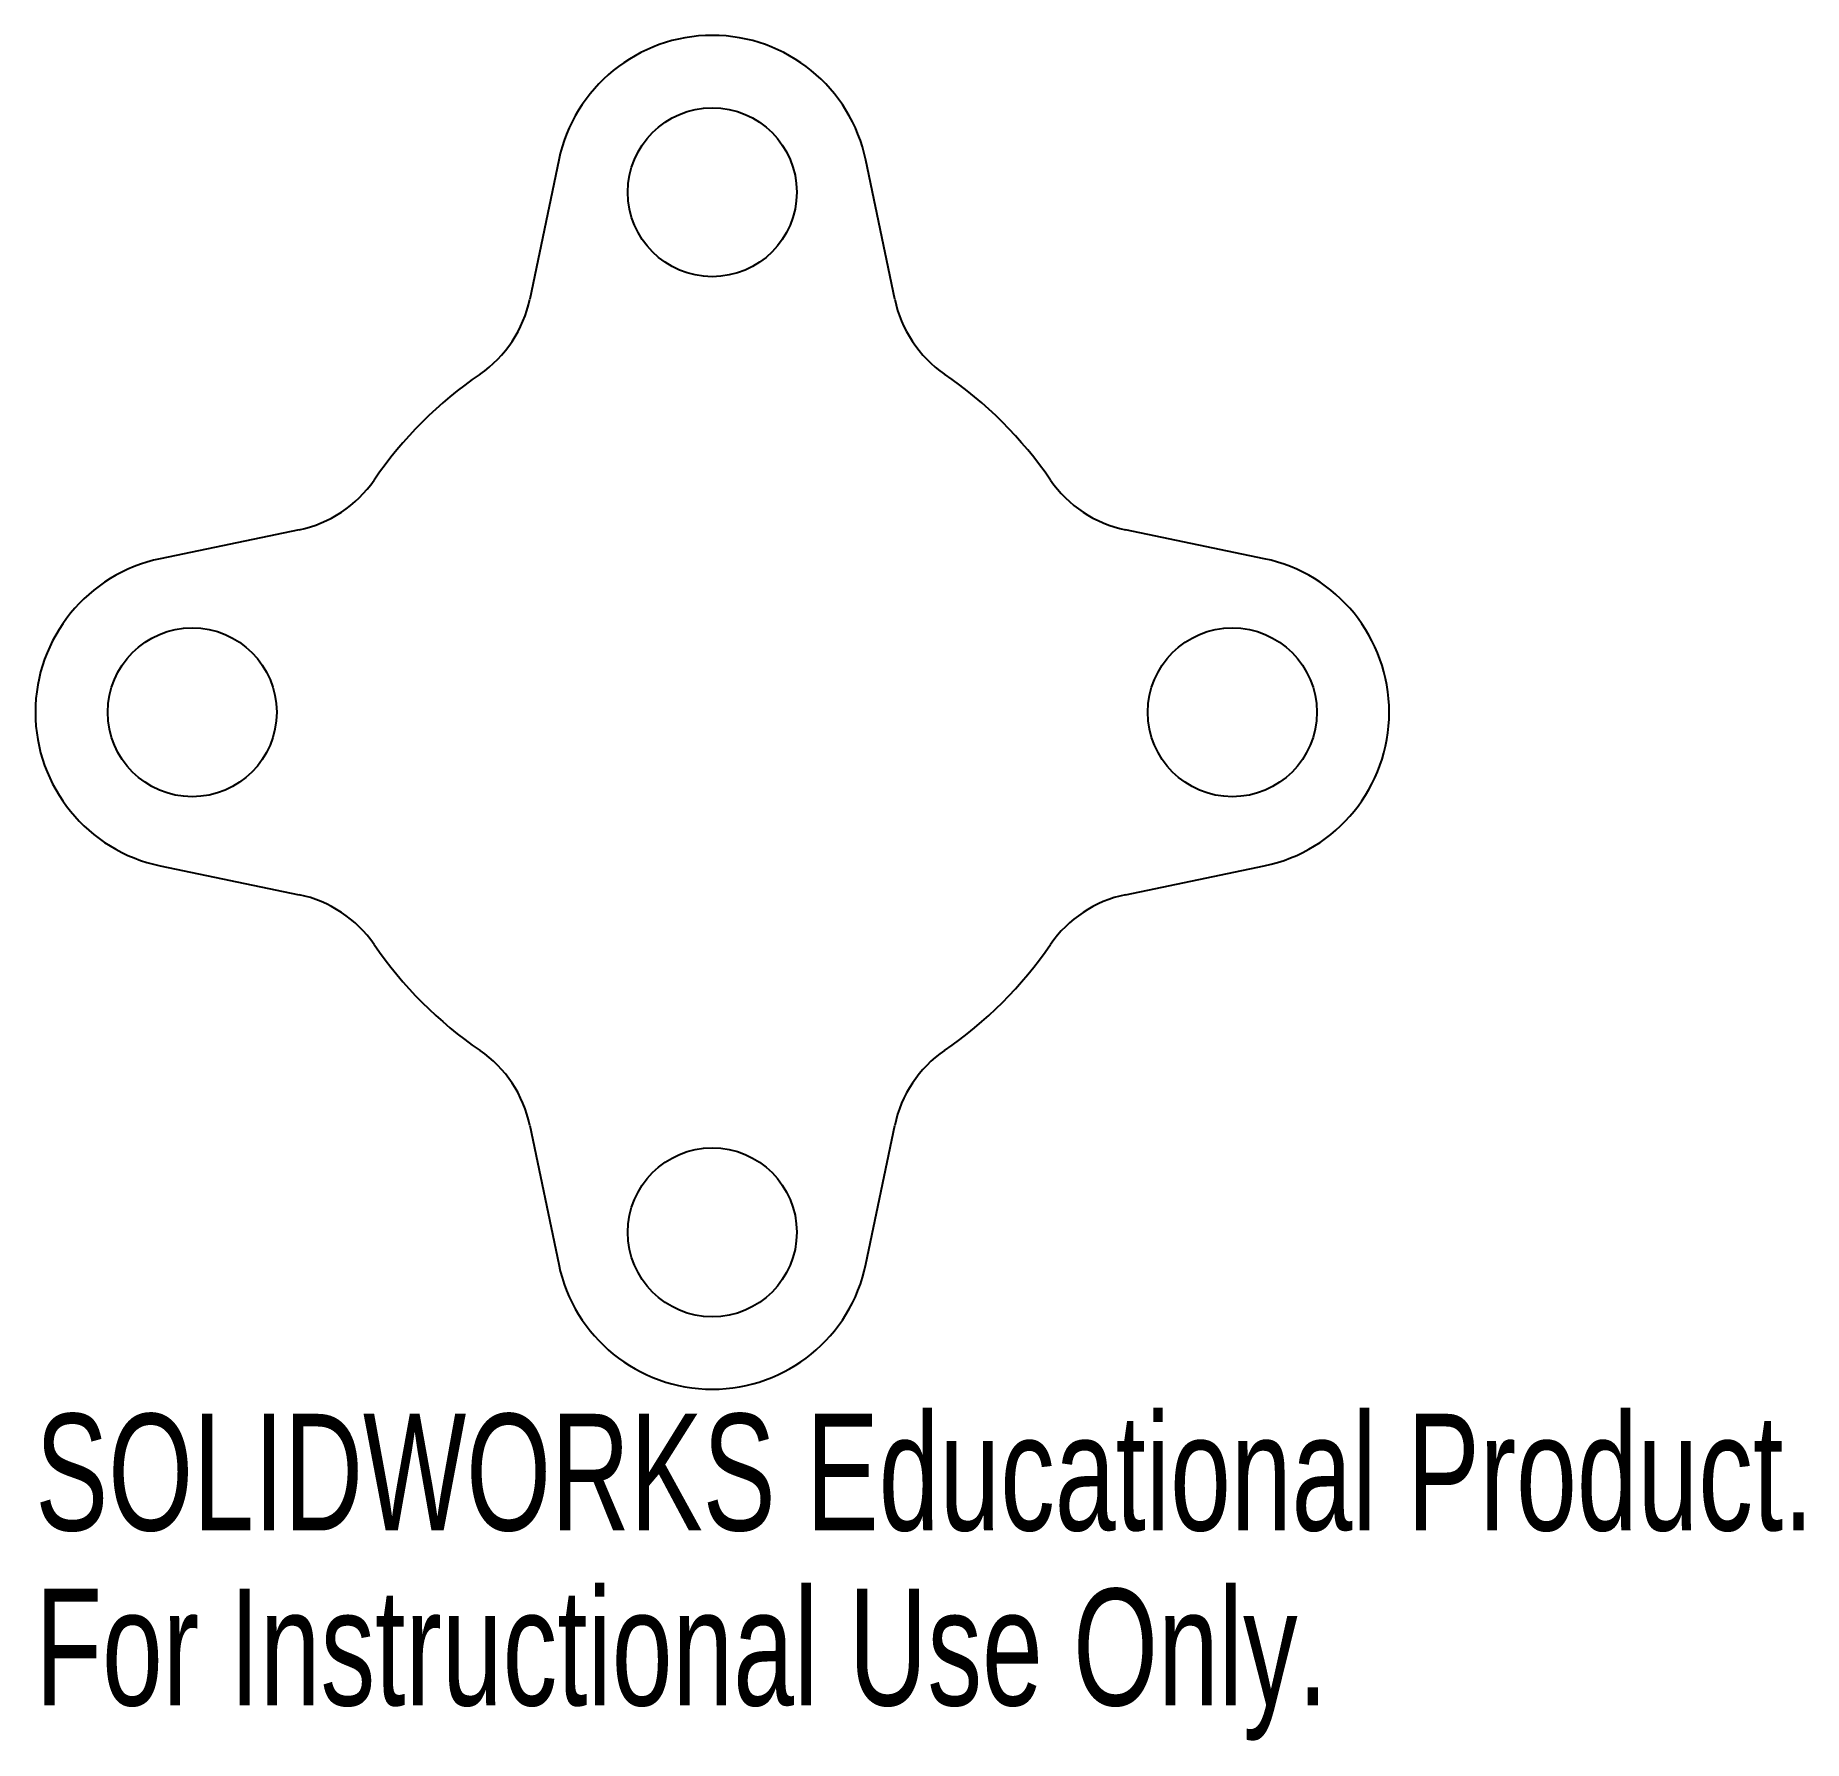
# Model space of a CAD drawing. Header units: millimetres. Extents: x -28 to 45.2, y -42.6 to 28.
import ezdxf

# ---------------------------------------------------------------- set-up
doc = ezdxf.new("R2010")
doc.units = ezdxf.units.MM
doc.styles.add('SLDTEXTSTYLE0', font='TXT', dxfattribs={"width": 0.7})

msp = doc.modelspace()

# ---------------------------------------------------------------- linework, layer by layer
at = {"color": 7, "linetype": 'Continuous', "lineweight": 25}
for p, q in [((-6.364, 22.871), (-7.56, 17.117)), ((7.56, 17.117), (6.364, 22.871)), ((-17.117, 7.56), (-22.871, 6.364)), ((22.871, 6.364), (17.117, 7.56)), ((-22.871, -6.364), (-17.117, -7.56)), ((17.117, -7.56), (22.871, -6.364)), ((-7.56, -17.117), (-6.364, -22.871)), ((6.364, -22.871), (7.56, -17.117))]:
    msp.add_line(p, q, dxfattribs=at)
for centre in [(0, 21.548), (-21.548, 0), (21.548, 0), (0, -21.548)]:
    msp.add_circle(centre, 3.5, dxfattribs=at)
for centre, radius, start, end in [((0, 21.548), 6.5, 11.74229, 168.25771), ((-12.455, 18.135), 5, 304.4822, 348.25771), ((12.455, 18.135), 5, 191.74229, 235.5178), ((0, 0), 17, 124.4822, 145.5178), ((0, 0), 17, 34.4822, 55.5178), ((-18.135, 12.455), 5, 281.74229, 325.5178), ((18.135, 12.455), 5, 214.4822, 258.25771), ((-21.548, 0), 6.5, 101.74229, 258.25771), ((21.548, 0), 6.5, 281.74229, 78.25771), ((-18.135, -12.455), 5, 34.4822, 78.25771), ((18.135, -12.455), 5, 101.74229, 145.5178), ((0, 0), 17, 214.4822, 235.5178), ((0, 0), 17, 304.4822, 325.5178), ((-12.455, -18.135), 5, 11.74229, 55.5178), ((12.455, -18.135), 5, 124.4822, 168.25771), ((0, -21.548), 6.5, 191.74229, 348.25771)]:
    msp.add_arc(centre, radius, start, end, dxfattribs=at)

# ---------------------------------------------------------------- texts
at = {"color": 7, "linetype": 'Continuous', "char_height": 4.83362, "attachment_point": 1, "style": 'SLDTEXTSTYLE0'}
for s, insert in [('SOLIDWORKS Educational Product.', (-28.048, -29.068)), ('For Instructional Use Only.', (-28.048, -36.318))]:
    msp.add_mtext(s, dxfattribs=dict(at, insert=insert))

doc.saveas('drawing.dxf')
